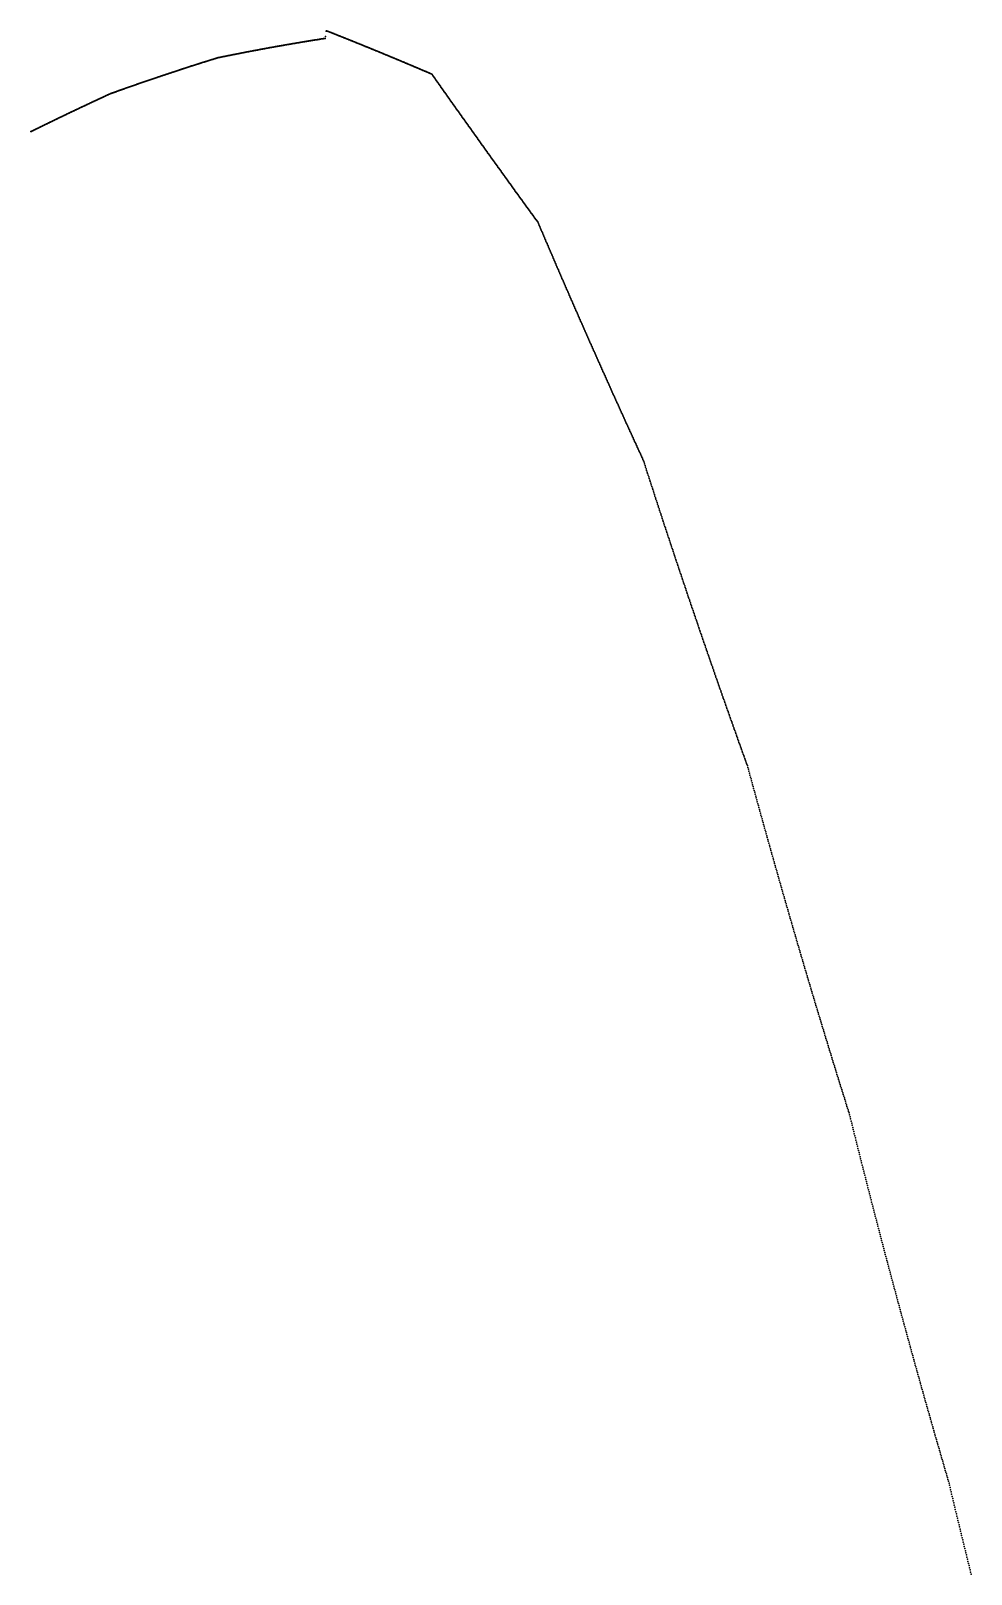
# Model space of a CAD drawing. Header units: metres. Extents: x 0 to 360, y 49 to 117.
# Drawn here: x 270.01 to 290.78, y 83.19 to 117.27 of the extents above; entities that cross this region are included whole.
import ezdxf

# ---------------------------------------------------------------- set-up
doc = ezdxf.new("R2010")
doc.units = ezdxf.units.M

msp = doc.modelspace()

# ---------------------------------------------------------------- linework, layer by layer
for p in [(276.536, 117.261), (276.548, 117.266), (276.559, 117.261), (276.57, 117.257), (276.581, 117.252), (276.592, 117.248), (276.604, 117.244), (276.615, 117.239), (276.626, 117.235), (276.637, 117.23), (276.648, 117.226), (275.229, 116.882), (275.24, 116.884), (275.252, 116.886), (275.263, 116.888), (275.274, 116.89), (275.285, 116.893), (275.296, 116.895), (275.307, 116.897), (275.318, 116.899), (275.33, 116.901), (275.341, 116.903), (275.352, 116.905), (275.363, 116.907), (275.374, 116.909), (275.385, 116.911), (275.396, 116.913), (275.408, 116.915), (275.419, 116.917), (275.43, 116.919), (275.441, 116.921), (275.452, 116.923), (275.463, 116.925), (275.474, 116.926), (275.486, 116.928), (275.497, 116.93), (275.508, 116.932), (275.519, 116.934), (275.53, 116.936), (275.541, 116.938), (275.552, 116.94), (275.564, 116.942), (275.575, 116.944), (275.586, 116.946), (275.597, 116.948), (275.608, 116.95), (275.619, 116.952), (275.631, 116.954), (275.642, 116.956), (275.653, 116.958), (275.664, 116.96), (275.675, 116.962), (275.686, 116.964), (275.698, 116.966), (275.709, 116.967), (275.72, 116.969), (275.731, 116.971), (275.742, 116.973), (275.753, 116.975), (275.765, 116.977), (275.776, 116.979), (275.787, 116.981), (275.798, 116.983), (275.809, 116.985), (275.82, 116.987), (275.832, 116.988), (275.843, 116.99), (275.854, 116.992), (275.865, 116.994), (275.876, 116.996), (275.887, 116.998), (275.899, 117), (275.91, 117.002), (275.921, 117.004), (275.932, 117.005), (275.943, 117.007), (275.954, 117.009), (275.966, 117.011), (275.977, 117.013), (275.988, 117.015), (275.999, 117.017), (276.01, 117.019), (276.021, 117.02), (276.033, 117.022), (276.044, 117.024), (276.055, 117.026), (276.066, 117.028), (276.077, 117.03), (276.089, 117.031), (276.1, 117.033), (276.111, 117.035), (276.122, 117.037), (276.133, 117.039), (276.144, 117.041), (276.156, 117.042), (276.167, 117.044), (276.178, 117.046), (276.189, 117.048), (276.2, 117.05), (276.212, 117.052), (276.223, 117.053), (276.234, 117.055), (276.245, 117.057), (276.256, 117.059), (276.268, 117.061), (276.279, 117.062), (276.29, 117.064), (276.301, 117.066), (276.312, 117.068), (276.323, 117.07), (276.335, 117.071), (276.346, 117.073), (276.357, 117.075), (276.368, 117.077), (276.379, 117.078), (276.391, 117.08), (276.402, 117.082), (276.413, 117.084), (276.424, 117.086), (276.435, 117.087), (276.447, 117.089), (276.458, 117.091), (276.469, 117.093), (276.48, 117.094), (276.491, 117.096), (276.503, 117.098), (276.514, 117.1), (276.525, 117.141), (276.66, 117.221), (276.671, 117.217), (276.682, 117.213), (276.693, 117.208), (276.704, 117.204), (276.716, 117.199), (276.727, 117.195), (276.738, 117.19), (276.749, 117.186), (276.761, 117.182), (276.772, 117.177), (276.783, 117.173), (276.794, 117.168), (276.805, 117.164), (276.817, 117.159), (276.828, 117.155), (276.839, 117.15), (276.85, 117.146), (276.861, 117.141), (276.873, 117.137), (276.884, 117.132), (276.895, 117.128), (276.906, 117.124), (276.918, 117.119), (276.929, 117.115), (276.94, 117.11), (276.951, 117.106), (276.963, 117.101), (276.974, 117.097), (276.985, 117.092), (276.996, 117.088), (277.007, 117.083), (277.019, 117.079), (277.03, 117.074), (277.041, 117.07), (277.052, 117.065), (277.064, 117.061), (277.075, 117.056), (277.086, 117.052), (277.097, 117.047), (277.109, 117.043), (277.12, 117.038), (277.131, 117.034), (277.142, 117.029), (277.153, 117.025), (277.165, 117.02), (277.176, 117.016), (277.187, 117.011), (277.198, 117.006), (277.21, 117.002), (277.221, 116.997), (277.232, 116.993), (277.243, 116.988), (277.255, 116.984), (277.266, 116.979), (277.277, 116.975), (277.288, 116.97), (277.3, 116.966), (277.311, 116.961), (277.322, 116.956), (277.333, 116.952), (277.345, 116.947), (277.356, 116.943), (277.367, 116.938), (277.378, 116.934), (277.39, 116.929), (277.401, 116.924), (277.412, 116.92), (277.423, 116.915), (277.435, 116.911), (277.446, 116.906), (277.457, 116.902), (277.468, 116.897), (277.48, 116.892), (277.491, 116.888), (277.502, 116.883), (273.732, 116.543), (273.743, 116.546), (273.754, 116.55), (273.765, 116.553), (273.776, 116.557), (273.787, 116.56), (273.798, 116.564), (273.809, 116.567), (273.82, 116.571), (273.831, 116.574), (273.842, 116.578), (273.853, 116.581), (273.864, 116.585), (273.875, 116.588), (273.886, 116.592), (273.898, 116.595), (273.909, 116.599), (273.92, 116.602), (273.931, 116.606), (273.942, 116.609), (273.953, 116.612), (273.964, 116.616), (273.975, 116.619), (273.986, 116.623), (273.997, 116.626), (274.008, 116.63), (274.019, 116.633), (274.03, 116.637), (274.041, 116.64), (274.052, 116.644), (274.063, 116.647), (274.075, 116.65), (274.086, 116.654), (274.097, 116.657), (274.108, 116.661), (274.119, 116.664), (274.13, 116.668), (274.141, 116.671), (274.152, 116.674), (274.163, 116.676), (274.174, 116.678), (274.185, 116.68), (274.196, 116.683), (274.207, 116.685), (274.219, 116.687), (274.23, 116.689), (274.241, 116.692), (274.252, 116.694), (274.263, 116.696), (274.274, 116.698), (274.285, 116.701), (274.296, 116.703), (274.307, 116.705), (274.318, 116.707), (274.329, 116.71), (274.34, 116.712), (274.352, 116.714), (274.363, 116.716), (274.374, 116.718), (274.385, 116.721), (274.396, 116.723), (274.407, 116.725), (274.418, 116.727), (274.429, 116.73), (274.44, 116.732), (274.451, 116.734), (274.462, 116.736), (274.474, 116.738), (274.485, 116.741), (274.496, 116.743), (274.507, 116.745), (274.518, 116.747), (274.529, 116.749), (274.54, 116.752), (274.551, 116.754), (274.562, 116.756), (274.573, 116.758), (274.584, 116.76), (274.596, 116.762), (274.607, 116.765), (274.618, 116.767), (274.629, 116.769), (274.64, 116.771), (274.651, 116.773), (274.662, 116.775), (274.673, 116.778), (274.684, 116.78), (274.695, 116.782), (274.707, 116.784), (274.718, 116.786), (274.729, 116.788), (274.74, 116.791), (274.751, 116.793), (274.762, 116.795), (274.773, 116.797), (274.784, 116.799), (274.795, 116.801), (274.807, 116.803), (274.818, 116.805), (274.829, 116.808), (274.84, 116.81), (274.851, 116.812), (274.862, 116.814), (274.873, 116.816), (274.884, 116.818), (274.896, 116.82), (274.907, 116.822), (274.918, 116.824), (274.929, 116.827), (274.94, 116.829), (274.951, 116.831), (274.962, 116.833), (274.973, 116.835), (274.984, 116.837), (274.996, 116.839), (275.007, 116.841), (275.018, 116.843), (275.029, 116.845), (275.04, 116.847), (275.051, 116.85), (275.062, 116.852), (275.073, 116.854), (275.085, 116.856), (275.096, 116.858), (275.107, 116.86), (275.118, 116.862), (275.129, 116.864), (275.14, 116.866), (275.151, 116.868), (275.162, 116.87), (275.174, 116.872), (275.185, 116.874), (275.196, 116.876), (275.207, 116.878), (275.218, 116.88), (277.513, 116.879), (277.525, 116.874), (277.536, 116.869), (277.547, 116.865), (277.558, 116.86), (277.57, 116.856), (277.581, 116.851), (277.592, 116.846), (277.603, 116.842), (277.615, 116.837), (277.626, 116.833), (277.637, 116.828), (277.648, 116.823), (277.66, 116.819), (277.671, 116.814), (277.682, 116.809), (277.693, 116.805), (277.705, 116.8), (277.716, 116.796), (277.727, 116.791), (277.739, 116.786), (277.75, 116.782), (277.761, 116.777), (277.772, 116.772), (277.784, 116.768), (277.795, 116.763), (277.806, 116.758), (277.817, 116.754), (277.829, 116.749), (277.84, 116.744), (277.851, 116.74), (277.862, 116.735), (277.874, 116.73), (277.885, 116.726), (277.896, 116.721), (277.908, 116.716), (277.919, 116.712), (277.93, 116.707), (277.941, 116.702), (277.953, 116.698), (277.964, 116.693), (277.975, 116.688), (277.986, 116.684), (277.998, 116.679), (278.009, 116.674), (278.02, 116.67), (278.032, 116.665), (278.043, 116.66), (278.054, 116.656), (278.065, 116.651), (278.077, 116.646), (278.088, 116.641), (278.099, 116.637), (278.111, 116.632), (278.122, 116.627), (278.133, 116.623), (278.144, 116.618), (278.156, 116.613), (278.167, 116.608), (278.178, 116.604), (278.19, 116.599), (278.201, 116.594), (278.212, 116.589), (278.223, 116.585), (278.235, 116.58), (278.246, 116.575), (278.257, 116.571), (278.269, 116.566), (278.28, 116.561), (278.291, 116.556), (278.302, 116.552), (278.314, 116.547), (278.325, 116.542), (272.696, 116.202), (272.707, 116.206), (272.718, 116.209), (272.729, 116.213), (272.74, 116.217), (272.751, 116.221), (272.762, 116.224), (272.773, 116.228), (272.784, 116.232), (272.795, 116.235), (272.806, 116.239), (272.817, 116.243), (272.828, 116.247), (272.839, 116.25), (272.85, 116.254), (272.861, 116.258), (272.872, 116.261), (272.883, 116.265), (272.894, 116.269), (272.905, 116.273), (272.916, 116.276), (272.927, 116.28), (272.938, 116.284), (272.949, 116.287), (272.96, 116.291), (272.971, 116.295), (272.982, 116.298), (272.993, 116.302), (273.004, 116.306), (273.015, 116.309), (273.026, 116.313), (273.037, 116.317), (273.048, 116.32), (273.059, 116.324), (273.07, 116.328), (273.081, 116.331), (273.092, 116.335), (273.103, 116.339), (273.114, 116.342), (273.125, 116.346), (273.136, 116.35), (273.147, 116.353), (273.158, 116.357), (273.169, 116.36), (273.18, 116.364), (273.191, 116.368), (273.202, 116.371), (273.213, 116.375), (273.224, 116.379), (273.235, 116.382), (273.246, 116.386), (273.257, 116.389), (273.268, 116.393), (273.279, 116.397), (273.29, 116.4), (273.301, 116.404), (273.312, 116.407), (273.323, 116.411), (273.334, 116.415), (273.345, 116.418), (273.356, 116.422), (273.367, 116.425), (273.378, 116.429), (273.389, 116.433), (273.4, 116.436), (273.412, 116.44), (273.423, 116.443), (273.434, 116.447), (273.445, 116.451), (273.456, 116.454), (273.467, 116.458), (273.478, 116.461), (273.489, 116.465), (273.5, 116.468), (273.511, 116.472), (273.522, 116.476), (273.533, 116.479), (273.544, 116.483), (273.555, 116.486), (273.566, 116.49), (273.577, 116.493), (273.588, 116.497), (273.599, 116.5), (273.61, 116.504), (273.621, 116.507), (273.632, 116.511), (273.643, 116.515), (273.654, 116.518), (273.665, 116.522), (273.676, 116.525), (273.687, 116.529), (273.699, 116.532), (273.71, 116.536), (273.721, 116.539), (278.336, 116.537), (278.348, 116.533), (278.359, 116.528), (278.37, 116.523), (278.382, 116.518), (278.393, 116.513), (278.404, 116.509), (278.415, 116.504), (278.427, 116.499), (278.438, 116.494), (278.449, 116.49), (278.461, 116.485), (278.472, 116.48), (278.483, 116.475), (278.495, 116.471), (278.506, 116.466), (278.517, 116.461), (278.528, 116.456), (278.54, 116.451), (278.551, 116.447), (278.562, 116.442), (278.574, 116.437), (278.585, 116.432), (278.596, 116.427), (278.608, 116.423), (278.619, 116.418), (278.63, 116.413), (278.641, 116.408), (278.653, 116.403), (278.664, 116.398), (278.675, 116.394), (278.687, 116.389), (278.698, 116.384), (278.709, 116.379), (278.721, 116.374), (278.732, 116.37), (278.743, 116.365), (278.755, 116.36), (278.766, 116.355), (278.777, 116.35), (278.788, 116.345), (278.8, 116.341), (278.811, 116.336), (278.822, 116.331), (278.834, 116.326), (278.845, 116.321), (278.856, 116.316), (278.868, 116.312), (278.879, 116.299), (278.89, 116.283), (278.902, 116.267), (278.913, 116.251), (278.924, 116.235), (278.936, 116.219), (278.947, 116.203), (271.743, 115.865), (271.753, 115.87), (271.764, 115.875), (271.775, 115.88), (271.786, 115.884), (271.797, 115.888), (271.808, 115.892), (271.819, 115.896), (271.83, 115.9), (271.841, 115.904), (271.852, 115.907), (271.863, 115.911), (271.874, 115.915), (271.885, 115.919), (271.896, 115.923), (271.907, 115.927), (271.917, 115.931), (271.928, 115.935), (271.939, 115.939), (271.95, 115.943), (271.961, 115.946), (271.972, 115.95), (271.983, 115.954), (271.994, 115.958), (272.005, 115.962), (272.016, 115.966), (272.027, 115.97), (272.038, 115.974), (272.049, 115.978), (272.06, 115.981), (272.071, 115.985), (272.082, 115.989), (272.093, 115.993), (272.104, 115.997), (272.115, 116.001), (272.125, 116.005), (272.136, 116.008), (272.147, 116.012), (272.158, 116.016), (272.169, 116.02), (272.18, 116.024), (272.191, 116.028), (272.202, 116.032), (272.213, 116.035), (272.224, 116.039), (272.235, 116.043), (272.246, 116.047), (272.257, 116.051), (272.268, 116.055), (272.279, 116.058), (272.29, 116.062), (272.301, 116.066), (272.312, 116.07), (272.323, 116.074), (272.334, 116.077), (272.345, 116.081), (272.356, 116.085), (272.367, 116.089), (272.378, 116.093), (272.389, 116.096), (272.399, 116.1), (272.41, 116.104), (272.421, 116.108), (272.432, 116.112), (272.443, 116.115), (272.454, 116.119), (272.465, 116.123), (272.476, 116.127), (272.487, 116.131), (272.498, 116.134), (272.509, 116.138), (272.52, 116.142), (272.531, 116.146), (272.542, 116.149), (272.553, 116.153), (272.564, 116.157), (272.575, 116.161), (272.586, 116.164), (272.597, 116.168), (272.608, 116.172), (272.619, 116.176), (272.63, 116.18), (272.641, 116.183), (272.652, 116.187), (272.663, 116.191), (272.674, 116.194), (272.685, 116.198), (278.958, 116.187), (278.97, 116.171), (278.981, 116.154), (278.992, 116.138), (279.004, 116.122), (279.015, 116.106), (279.026, 116.09), (279.038, 116.074), (279.049, 116.058), (279.06, 116.042), (279.072, 116.026), (279.083, 116.01), (279.094, 115.994), (279.105, 115.978), (279.117, 115.962), (279.128, 115.946), (279.139, 115.93), (279.151, 115.914), (279.162, 115.898), (279.173, 115.882), (279.185, 115.866), (271.012, 115.524), (271.023, 115.529), (271.034, 115.534), (271.045, 115.539), (271.056, 115.544), (271.066, 115.55), (271.077, 115.555), (271.088, 115.56), (271.099, 115.565), (271.11, 115.57), (271.121, 115.575), (271.132, 115.58), (271.143, 115.586), (271.153, 115.591), (271.164, 115.596), (271.175, 115.601), (271.186, 115.606), (271.197, 115.611), (271.208, 115.616), (271.219, 115.621), (271.23, 115.627), (271.241, 115.632), (271.252, 115.637), (271.262, 115.642), (271.273, 115.647), (271.284, 115.652), (271.295, 115.657), (271.306, 115.662), (271.317, 115.667), (271.328, 115.673), (271.339, 115.678), (271.35, 115.683), (271.361, 115.688), (271.371, 115.693), (271.382, 115.698), (271.393, 115.703), (271.404, 115.708), (271.415, 115.713), (271.426, 115.718), (271.437, 115.723), (271.448, 115.728), (271.459, 115.734), (271.47, 115.739), (271.48, 115.744), (271.491, 115.749), (271.502, 115.754), (271.513, 115.759), (271.524, 115.764), (271.535, 115.769), (271.546, 115.774), (271.557, 115.779), (271.568, 115.784), (271.579, 115.789), (271.59, 115.794), (271.601, 115.799), (271.611, 115.804), (271.622, 115.809), (271.633, 115.814), (271.644, 115.819), (271.655, 115.824), (271.666, 115.829), (271.677, 115.835), (271.688, 115.84), (271.699, 115.845), (271.71, 115.85), (271.721, 115.855), (271.732, 115.86), (279.196, 115.85), (279.207, 115.834), (279.219, 115.818), (279.23, 115.802), (279.241, 115.786), (279.253, 115.77), (279.264, 115.754), (279.275, 115.738), (279.287, 115.722), (279.298, 115.706), (279.309, 115.69), (279.321, 115.674), (279.332, 115.658), (279.343, 115.642), (279.355, 115.626), (279.366, 115.61), (279.378, 115.594), (279.389, 115.578), (279.4, 115.562), (279.412, 115.546), (279.423, 115.53), (270.295, 115.179), (270.306, 115.184), (270.317, 115.189), (270.328, 115.195), (270.339, 115.2), (270.35, 115.205), (270.36, 115.21), (270.371, 115.216), (270.382, 115.221), (270.393, 115.226), (270.404, 115.232), (270.415, 115.237), (270.425, 115.242), (270.436, 115.247), (270.447, 115.253), (270.458, 115.258), (270.469, 115.263), (270.48, 115.268), (270.491, 115.274), (270.501, 115.279), (270.512, 115.284), (270.523, 115.289), (270.534, 115.295), (270.545, 115.3), (270.556, 115.305), (270.566, 115.31), (270.577, 115.316), (270.588, 115.321), (270.599, 115.326), (270.61, 115.331), (270.621, 115.337), (270.632, 115.342), (270.642, 115.347), (270.653, 115.352), (270.664, 115.358), (270.675, 115.363), (270.686, 115.368), (270.697, 115.373), (270.708, 115.378), (270.718, 115.384), (270.729, 115.389), (270.74, 115.394), (270.751, 115.399), (270.762, 115.405), (270.773, 115.41), (270.784, 115.415), (270.795, 115.42), (270.805, 115.425), (270.816, 115.431), (270.827, 115.436), (270.838, 115.441), (270.849, 115.446), (270.86, 115.451), (270.871, 115.457), (270.881, 115.462), (270.892, 115.467), (270.903, 115.472), (270.914, 115.477), (270.925, 115.482), (270.936, 115.488), (270.947, 115.493), (270.958, 115.498), (270.968, 115.503), (270.979, 115.508), (270.99, 115.513), (271.001, 115.519), (279.434, 115.514), (279.446, 115.499), (279.457, 115.483), (279.468, 115.467), (279.48, 115.451), (279.491, 115.435), (279.502, 115.419), (279.514, 115.403), (279.525, 115.387), (279.536, 115.371), (279.548, 115.355), (279.559, 115.339), (279.57, 115.323), (279.582, 115.307), (279.593, 115.291), (279.604, 115.275), (279.616, 115.259), (279.627, 115.243), (279.638, 115.227), (279.65, 115.211), (279.661, 115.196), (279.673, 115.18), (270.014, 115.04), (270.025, 115.045), (270.036, 115.051), (270.046, 115.056), (270.057, 115.061), (270.068, 115.067), (270.079, 115.072), (270.09, 115.078), (270.101, 115.083), (270.111, 115.088), (270.122, 115.094), (270.133, 115.099), (270.144, 115.104), (270.155, 115.11), (270.166, 115.115), (270.176, 115.12), (270.187, 115.126), (270.198, 115.131), (270.209, 115.136), (270.22, 115.141), (270.23, 115.147), (270.241, 115.152), (270.252, 115.157), (270.263, 115.163), (270.274, 115.168), (270.285, 115.173), (279.684, 115.164), (279.695, 115.148), (279.707, 115.132), (279.718, 115.116), (279.729, 115.1), (279.741, 115.084), (279.752, 115.068), (279.763, 115.052), (279.775, 115.036), (279.786, 115.02), (279.797, 115.005), (279.809, 114.989), (279.82, 114.973), (279.832, 114.957), (279.843, 114.941), (279.854, 114.925), (279.866, 114.909), (279.877, 114.893), (279.888, 114.877), (279.9, 114.861), (279.911, 114.846), (279.922, 114.83), (279.934, 114.814), (279.945, 114.798), (279.957, 114.782), (279.968, 114.766), (279.979, 114.75), (279.991, 114.734), (280.002, 114.718), (280.013, 114.703), (280.025, 114.687), (280.036, 114.671), (280.047, 114.655), (280.059, 114.639), (280.07, 114.623), (280.082, 114.607), (280.093, 114.591), (280.104, 114.576), (280.116, 114.56), (280.127, 114.544), (280.138, 114.528), (280.15, 114.512), (280.161, 114.496), (280.173, 114.48), (280.184, 114.465), (280.195, 114.449), (280.207, 114.433), (280.218, 114.417), (280.229, 114.401), (280.241, 114.385), (280.252, 114.37), (280.264, 114.354), (280.275, 114.338), (280.286, 114.322), (280.298, 114.306), (280.309, 114.29), (280.32, 114.275), (280.332, 114.259), (280.343, 114.243), (280.355, 114.227), (280.366, 114.211), (280.377, 114.195), (280.389, 114.18), (280.4, 114.164), (280.411, 114.148), (280.423, 114.132), (280.434, 114.116), (280.446, 114.101), (280.457, 114.085), (280.468, 114.069), (280.48, 114.053), (280.491, 114.037), (280.503, 114.022), (280.514, 114.006), (280.525, 113.99), (280.537, 113.974), (280.548, 113.958), (280.56, 113.943), (280.571, 113.927), (280.582, 113.911), (280.594, 113.895), (280.605, 113.879), (280.616, 113.864), (280.628, 113.848), (280.639, 113.832), (280.651, 113.816), (280.662, 113.801), (280.673, 113.785), (280.685, 113.769), (280.696, 113.753), (280.708, 113.737), (280.719, 113.722), (280.73, 113.706), (280.742, 113.69), (280.753, 113.674), (280.765, 113.659), (280.776, 113.643), (280.787, 113.627), (280.799, 113.611), (280.81, 113.596), (280.822, 113.58), (280.833, 113.564), (280.844, 113.548), (280.856, 113.533), (280.867, 113.517), (280.879, 113.501), (280.89, 113.485), (280.901, 113.47), (280.913, 113.454), (280.924, 113.438), (280.936, 113.423), (280.947, 113.407), (280.958, 113.391), (280.97, 113.375), (280.981, 113.36), (280.993, 113.344), (281.004, 113.328), (281.015, 113.312), (281.027, 113.297), (281.038, 113.281), (281.05, 113.265), (281.061, 113.25), (281.072, 113.234), (281.084, 113.218), (281.095, 113.202), (281.107, 113.187), (281.118, 113.171), (281.13, 113.155), (281.141, 113.14), (281.152, 113.124), (281.164, 113.108), (281.175, 113.093), (281.187, 113.077), (281.198, 113.061), (281.209, 113.047), (281.221, 113.024), (281.232, 112.997), (281.244, 112.97), (281.255, 112.943), (281.266, 112.917), (281.278, 112.89), (281.289, 112.863), (281.301, 112.836), (281.312, 112.81), (281.324, 112.783), (281.335, 112.756), (281.346, 112.73), (281.358, 112.703), (281.369, 112.676), (281.381, 112.649), (281.392, 112.623), (281.404, 112.596), (281.415, 112.569), (281.426, 112.543), (281.438, 112.516), (281.449, 112.49), (281.461, 112.463), (281.472, 112.436), (281.483, 112.41), (281.495, 112.383), (281.506, 112.357), (281.518, 112.33), (281.529, 112.303), (281.541, 112.277), (281.552, 112.25), (281.563, 112.224), (281.575, 112.197), (281.586, 112.171), (281.598, 112.144), (281.609, 112.118), (281.621, 112.091), (281.632, 112.065), (281.643, 112.038), (281.655, 112.012), (281.666, 111.986), (281.678, 111.959), (281.689, 111.933), (281.701, 111.906), (281.712, 111.88), (281.724, 111.854), (281.735, 111.827), (281.746, 111.801), (281.758, 111.774), (281.769, 111.748), (281.781, 111.722), (281.792, 111.695), (281.804, 111.669), (281.815, 111.643), (281.826, 111.616), (281.838, 111.59), (281.849, 111.564), (281.861, 111.538), (281.872, 111.511), (281.884, 111.485), (281.895, 111.459), (281.906, 111.433), (281.918, 111.406), (281.929, 111.38), (281.941, 111.354), (281.952, 111.328), (281.964, 111.302), (281.975, 111.275), (281.987, 111.249), (281.998, 111.223), (282.009, 111.197), (282.021, 111.171), (282.032, 111.145), (282.044, 111.118), (282.055, 111.092), (282.067, 111.066), (282.078, 111.04), (282.09, 111.014), (282.101, 110.988), (282.112, 110.962), (282.124, 110.936), (282.135, 110.91), (282.147, 110.884), (282.158, 110.858), (282.17, 110.832), (282.181, 110.806), (282.193, 110.78), (282.204, 110.754), (282.216, 110.728), (282.227, 110.702), (282.238, 110.676), (282.25, 110.65), (282.261, 110.624), (282.273, 110.598), (282.284, 110.572), (282.296, 110.546), (282.307, 110.52), (282.319, 110.494), (282.33, 110.468), (282.342, 110.443), (282.353, 110.417), (282.364, 110.391), (282.376, 110.365), (282.387, 110.339), (282.399, 110.313), (282.41, 110.288), (282.422, 110.262), (282.433, 110.236), (282.445, 110.21), (282.456, 110.184), (282.468, 110.159), (282.479, 110.133), (282.49, 110.107), (282.502, 110.081), (282.513, 110.056), (282.525, 110.03), (282.536, 110.004), (282.548, 109.978), (282.559, 109.953), (282.571, 109.927), (282.582, 109.901), (282.594, 109.876), (282.605, 109.85), (282.617, 109.824), (282.628, 109.799), (282.639, 109.773), (282.651, 109.747), (282.662, 109.722), (282.674, 109.696), (282.685, 109.671), (282.697, 109.645), (282.708, 109.619), (282.72, 109.594), (282.731, 109.568), (282.743, 109.543), (282.754, 109.517), (282.766, 109.492), (282.777, 109.466), (282.789, 109.441), (282.8, 109.415), (282.812, 109.39), (282.823, 109.364), (282.834, 109.339), (282.846, 109.313), (282.857, 109.288), (282.869, 109.262), (282.88, 109.237), (282.892, 109.211), (282.903, 109.186), (282.915, 109.161), (282.926, 109.135), (282.938, 109.11), (282.949, 109.084), (282.961, 109.059), (282.972, 109.034), (282.984, 109.008), (282.995, 108.983), (283.007, 108.958), (283.018, 108.932), (283.03, 108.907), (283.041, 108.882), (283.052, 108.856), (283.064, 108.831), (283.075, 108.806), (283.087, 108.781), (283.098, 108.755), (283.11, 108.73), (283.121, 108.705), (283.133, 108.68), (283.144, 108.654), (283.156, 108.629), (283.167, 108.604), (283.179, 108.579), (283.19, 108.553), (283.202, 108.528), (283.213, 108.503), (283.225, 108.478), (283.236, 108.453), (283.248, 108.428), (283.259, 108.403), (283.271, 108.377), (283.282, 108.352), (283.294, 108.327), (283.305, 108.302), (283.317, 108.277), (283.328, 108.252), (283.34, 108.227), (283.351, 108.202), (283.363, 108.177), (283.374, 108.152), (283.386, 108.127), (283.397, 108.102), (283.409, 108.077), (283.42, 108.052), (283.431, 108.027), (283.443, 108.002), (283.454, 107.977), (283.466, 107.952), (283.477, 107.927), (283.489, 107.902), (283.5, 107.877), (283.512, 107.852), (283.523, 107.827), (283.535, 107.803), (283.546, 107.775), (283.558, 107.74), (283.569, 107.704), (283.581, 107.668), (283.592, 107.632), (283.604, 107.597), (283.615, 107.561), (283.627, 107.525), (283.638, 107.49), (283.65, 107.454), (283.661, 107.419), (283.673, 107.383), (283.684, 107.347), (283.696, 107.312), (283.707, 107.276), (283.719, 107.241), (283.73, 107.205), (283.742, 107.17), (283.753, 107.135), (283.765, 107.099), (283.776, 107.064), (283.788, 107.028), (283.799, 106.993), (283.811, 106.958), (283.822, 106.922), (283.834, 106.887), (283.845, 106.852), (283.857, 106.817), (283.868, 106.781), (283.88, 106.746), (283.891, 106.711), (283.903, 106.676), (283.914, 106.641), (283.926, 106.605), (283.937, 106.57), (283.949, 106.535), (283.96, 106.5), (283.972, 106.465), (283.983, 106.43), (283.995, 106.395), (284.006, 106.36), (284.018, 106.325), (284.029, 106.29), (284.041, 106.255), (284.052, 106.22), (284.064, 106.186), (284.076, 106.151), (284.087, 106.116), (284.099, 106.081), (284.11, 106.046), (284.122, 106.011), (284.133, 105.977), (284.145, 105.942), (284.156, 105.907), (284.168, 105.872), (284.179, 105.838), (284.191, 105.803), (284.202, 105.768), (284.214, 105.734), (284.225, 105.699), (284.237, 105.665), (284.248, 105.63), (284.26, 105.595), (284.271, 105.561), (284.283, 105.526), (284.294, 105.492), (284.306, 105.457), (284.317, 105.423), (284.329, 105.389), (284.34, 105.354), (284.352, 105.32), (284.363, 105.285), (284.375, 105.251), (284.386, 105.217), (284.398, 105.182), (284.409, 105.148), (284.421, 105.114), (284.432, 105.079), (284.444, 105.045), (284.456, 105.011), (284.467, 104.977), (284.479, 104.943), (284.49, 104.908), (284.502, 104.874), (284.513, 104.84), (284.525, 104.806), (284.536, 104.772), (284.548, 104.738), (284.559, 104.704), (284.571, 104.67), (284.582, 104.636), (284.594, 104.602), (284.605, 104.568), (284.617, 104.534), (284.628, 104.5), (284.64, 104.466), (284.651, 104.432), (284.663, 104.398), (284.674, 104.364), (284.686, 104.331), (284.698, 104.297), (284.709, 104.263), (284.721, 104.229), (284.732, 104.195), (284.744, 104.162), (284.755, 104.128), (284.767, 104.094), (284.778, 104.061), (284.79, 104.027), (284.801, 103.993), (284.813, 103.96), (284.824, 103.926), (284.836, 103.892), (284.847, 103.859), (284.859, 103.825), (284.87, 103.792), (284.882, 103.758), (284.894, 103.725), (284.905, 103.691), (284.917, 103.658), (284.928, 103.624), (284.94, 103.591), (284.951, 103.558), (284.963, 103.524), (284.974, 103.491), (284.986, 103.457), (284.997, 103.424), (285.009, 103.391), (285.02, 103.358), (285.032, 103.324), (285.044, 103.291), (285.055, 103.258), (285.067, 103.225), (285.078, 103.191), (285.09, 103.158), (285.101, 103.125), (285.113, 103.092), (285.124, 103.059), (285.136, 103.026), (285.147, 102.993), (285.159, 102.96), (285.17, 102.926), (285.182, 102.893), (285.194, 102.86), (285.205, 102.827), (285.217, 102.794), (285.228, 102.762), (285.24, 102.729), (285.251, 102.696), (285.263, 102.663), (285.274, 102.63), (285.286, 102.597), (285.297, 102.564), (285.309, 102.531), (285.32, 102.499), (285.332, 102.466), (285.344, 102.433), (285.355, 102.4), (285.367, 102.367), (285.378, 102.335), (285.39, 102.302), (285.401, 102.269), (285.413, 102.237), (285.424, 102.204), (285.436, 102.171), (285.447, 102.139), (285.459, 102.106), (285.471, 102.074), (285.482, 102.041), (285.494, 102.009), (285.505, 101.976), (285.517, 101.944), (285.528, 101.911), (285.54, 101.879), (285.551, 101.846), (285.563, 101.814), (285.575, 101.781), (285.586, 101.749), (285.598, 101.717), (285.609, 101.684), (285.621, 101.652), (285.632, 101.619), (285.644, 101.587), (285.655, 101.555), (285.667, 101.523), (285.678, 101.49), (285.69, 101.458), (285.702, 101.426), (285.713, 101.394), (285.725, 101.362), (285.736, 101.329), (285.748, 101.297), (285.759, 101.265), (285.771, 101.233), (285.782, 101.201), (285.794, 101.169), (285.806, 101.137), (285.817, 101.105), (285.829, 101.073), (285.84, 101.043), (285.852, 101.002), (285.863, 100.96), (285.875, 100.917), (285.886, 100.875), (285.898, 100.833), (285.91, 100.79), (285.921, 100.748), (285.933, 100.706), (285.944, 100.664), (285.956, 100.621), (285.967, 100.579), (285.979, 100.537), (285.99, 100.495), (286.002, 100.453), (286.014, 100.411), (286.025, 100.369), (286.037, 100.327), (286.048, 100.285), (286.06, 100.243), (286.071, 100.201), (286.083, 100.16), (286.095, 100.118), (286.106, 100.076), (286.118, 100.034), (286.129, 99.993), (286.141, 99.951), (286.152, 99.909), (286.164, 99.868), (286.175, 99.826), (286.187, 99.785), (286.199, 99.743), (286.21, 99.702), (286.222, 99.66), (286.233, 99.619), (286.245, 99.577), (286.256, 99.536), (286.268, 99.495), (286.28, 99.453), (286.291, 99.412), (286.303, 99.371), (286.314, 99.33), (286.326, 99.288), (286.337, 99.247), (286.349, 99.206), (286.361, 99.165), (286.372, 99.124), (286.384, 99.083), (286.395, 99.042), (286.407, 99.001), (286.418, 98.96), (286.43, 98.919), (286.442, 98.878), (286.453, 98.838), (286.465, 98.797), (286.476, 98.756), (286.488, 98.715), (286.499, 98.675), (286.511, 98.634), (286.523, 98.593), (286.534, 98.553), (286.546, 98.512), (286.557, 98.471), (286.569, 98.431), (286.58, 98.39), (286.592, 98.35), (286.604, 98.309), (286.615, 98.269), (286.627, 98.229), (286.638, 98.188), (286.65, 98.148), (286.661, 98.108), (286.673, 98.067), (286.685, 98.027), (286.696, 97.987), (286.708, 97.947), (286.719, 97.907), (286.731, 97.867), (286.742, 97.827), (286.754, 97.786), (286.766, 97.746), (286.777, 97.706), (286.789, 97.666), (286.8, 97.627), (286.812, 97.587), (286.824, 97.547), (286.835, 97.507), (286.847, 97.467), (286.858, 97.427), (286.87, 97.388), (286.881, 97.348), (286.893, 97.308), (286.905, 97.268), (286.916, 97.229), (286.928, 97.189), (286.939, 97.15), (286.951, 97.11), (286.962, 97.071), (286.974, 97.031), (286.986, 96.992), (286.997, 96.952), (287.009, 96.913), (287.02, 96.873), (287.032, 96.834), (287.044, 96.795), (287.055, 96.755), (287.067, 96.716), (287.078, 96.677), (287.09, 96.638), (287.101, 96.599), (287.113, 96.559), (287.125, 96.52), (287.136, 96.481), (287.148, 96.442), (287.159, 96.403), (287.171, 96.364), (287.183, 96.325), (287.194, 96.286), (287.206, 96.247), (287.217, 96.208), (287.229, 96.169), (287.24, 96.131), (287.252, 96.092), (287.264, 96.053), (287.275, 96.014), (287.287, 95.976), (287.298, 95.937), (287.31, 95.898), (287.322, 95.86), (287.333, 95.821), (287.345, 95.782), (287.356, 95.744), (287.368, 95.705), (287.38, 95.667), (287.391, 95.628), (287.403, 95.59), (287.414, 95.551), (287.426, 95.513), (287.438, 95.475), (287.449, 95.436), (287.461, 95.398), (287.472, 95.36), (287.484, 95.322), (287.495, 95.283), (287.507, 95.245), (287.519, 95.207), (287.53, 95.169), (287.542, 95.131), (287.553, 95.093), (287.565, 95.055), (287.577, 95.017), (287.588, 94.979), (287.6, 94.941), (287.611, 94.903), (287.623, 94.865), (287.635, 94.827), (287.646, 94.789), (287.658, 94.751), (287.669, 94.713), (287.681, 94.676), (287.693, 94.638), (287.704, 94.6), (287.716, 94.562), (287.727, 94.525), (287.739, 94.487), (287.751, 94.45), (287.762, 94.412), (287.774, 94.374), (287.785, 94.337), (287.797, 94.299), (287.809, 94.262), (287.82, 94.224), (287.832, 94.187), (287.843, 94.15), (287.855, 94.112), (287.867, 94.075), (287.878, 94.038), (287.89, 94), (287.901, 93.963), (287.913, 93.926), (287.925, 93.889), (287.936, 93.851), (287.948, 93.814), (287.959, 93.777), (287.971, 93.74), (287.983, 93.703), (287.994, 93.666), (288.006, 93.629), (288.017, 93.592), (288.029, 93.555), (288.041, 93.518), (288.052, 93.481), (288.064, 93.444), (288.075, 93.407), (288.087, 93.372), (288.099, 93.333), (288.11, 93.286), (288.122, 93.24), (288.133, 93.193), (288.145, 93.146), (288.157, 93.1), (288.168, 93.053), (288.18, 93.007), (288.191, 92.96), (288.203, 92.914), (288.215, 92.868), (288.226, 92.821), (288.238, 92.775), (288.249, 92.729), (288.261, 92.683), (288.273, 92.636), (288.284, 92.59), (288.296, 92.544), (288.307, 92.498), (288.319, 92.452), (288.331, 92.406), (288.342, 92.36), (288.354, 92.315), (288.365, 92.269), (288.377, 92.223), (288.389, 92.177), (288.4, 92.132), (288.412, 92.086), (288.424, 92.04), (288.435, 91.995), (288.447, 91.949), (288.458, 91.904), (288.47, 91.858), (288.482, 91.813), (288.493, 91.768), (288.505, 91.722), (288.516, 91.677), (288.528, 91.632), (288.54, 91.586), (288.551, 91.541), (288.563, 91.496), (288.574, 91.451), (288.586, 91.406), (288.598, 91.361), (288.609, 91.316), (288.621, 91.271), (288.632, 91.226), (288.644, 91.182), (288.656, 91.137), (288.667, 91.092), (288.679, 91.047), (288.691, 91.003), (288.702, 90.958), (288.714, 90.913), (288.725, 90.869), (288.737, 90.824), (288.749, 90.78), (288.76, 90.735), (288.772, 90.691), (288.783, 90.647), (288.795, 90.602), (288.807, 90.558), (288.818, 90.514), (288.83, 90.47), (288.842, 90.426), (288.853, 90.381), (288.865, 90.337), (288.876, 90.293), (288.888, 90.249), (288.9, 90.205), (288.911, 90.161), (288.923, 90.118), (288.934, 90.074), (288.946, 90.03), (288.958, 89.986), (288.969, 89.942), (288.981, 89.899), (288.993, 89.855), (289.004, 89.812), (289.016, 89.768), (289.027, 89.724), (289.039, 89.681), (289.051, 89.638), (289.062, 89.594), (289.074, 89.551), (289.086, 89.507), (289.097, 89.464), (289.109, 89.421), (289.12, 89.378), (289.132, 89.335), (289.144, 89.291), (289.155, 89.248), (289.167, 89.205), (289.178, 89.162), (289.19, 89.119), (289.202, 89.076), (289.213, 89.033), (289.225, 88.99), (289.237, 88.948), (289.248, 88.905), (289.26, 88.862), (289.271, 88.819), (289.283, 88.777), (289.295, 88.734), (289.306, 88.691), (289.318, 88.649), (289.33, 88.606), (289.341, 88.564), (289.353, 88.521), (289.364, 88.479), (289.376, 88.437), (289.388, 88.394), (289.399, 88.352), (289.411, 88.31), (289.423, 88.267), (289.434, 88.225), (289.446, 88.183), (289.457, 88.141), (289.469, 88.099), (289.481, 88.057), (289.492, 88.015), (289.504, 87.973), (289.516, 87.931), (289.527, 87.889), (289.539, 87.847), (289.55, 87.805), (289.562, 87.763), (289.574, 87.722), (289.585, 87.68), (289.597, 87.638), (289.609, 87.597), (289.62, 87.555), (289.632, 87.513), (289.643, 87.472), (289.655, 87.43), (289.667, 87.389), (289.678, 87.348), (289.69, 87.306), (289.702, 87.265), (289.713, 87.223), (289.725, 87.182), (289.736, 87.141), (289.748, 87.1), (289.76, 87.059), (289.771, 87.017), (289.783, 86.976), (289.795, 86.935), (289.806, 86.894), (289.818, 86.853), (289.829, 86.812), (289.841, 86.771), (289.853, 86.73), (289.864, 86.69), (289.876, 86.649), (289.888, 86.608), (289.899, 86.567), (289.911, 86.527), (289.923, 86.486), (289.934, 86.445), (289.946, 86.405), (289.957, 86.364), (289.969, 86.323), (289.981, 86.283), (289.992, 86.243), (290.004, 86.202), (290.016, 86.162), (290.027, 86.121), (290.039, 86.081), (290.05, 86.041), (290.062, 86), (290.074, 85.96), (290.085, 85.92), (290.097, 85.88), (290.109, 85.84), (290.12, 85.8), (290.132, 85.76), (290.144, 85.72), (290.155, 85.68), (290.167, 85.64), (290.178, 85.6), (290.19, 85.56), (290.202, 85.52), (290.213, 85.48), (290.225, 85.44), (290.237, 85.401), (290.248, 85.361), (290.26, 85.321), (290.271, 85.282), (290.283, 85.245), (290.295, 85.2), (290.306, 85.151), (290.318, 85.102), (290.33, 85.053), (290.341, 85.005), (290.353, 84.956), (290.365, 84.907), (290.376, 84.859), (290.388, 84.81), (290.399, 84.762), (290.411, 84.713), (290.423, 84.665), (290.434, 84.616), (290.446, 84.568), (290.458, 84.52), (290.469, 84.472), (290.481, 84.423), (290.493, 84.375), (290.504, 84.327), (290.516, 84.279), (290.527, 84.231), (290.539, 84.183), (290.551, 84.136), (290.562, 84.088), (290.574, 84.04), (290.586, 83.992), (290.597, 83.945), (290.609, 83.897), (290.621, 83.85), (290.632, 83.802), (290.644, 83.755), (290.656, 83.707), (290.667, 83.66), (290.679, 83.613), (290.69, 83.565), (290.702, 83.518), (290.714, 83.471), (290.725, 83.424), (290.737, 83.377), (290.749, 83.33), (290.76, 83.283), (290.772, 83.236), (290.784, 83.189)]:
    msp.add_point(p)

doc.saveas('drawing.dxf')
